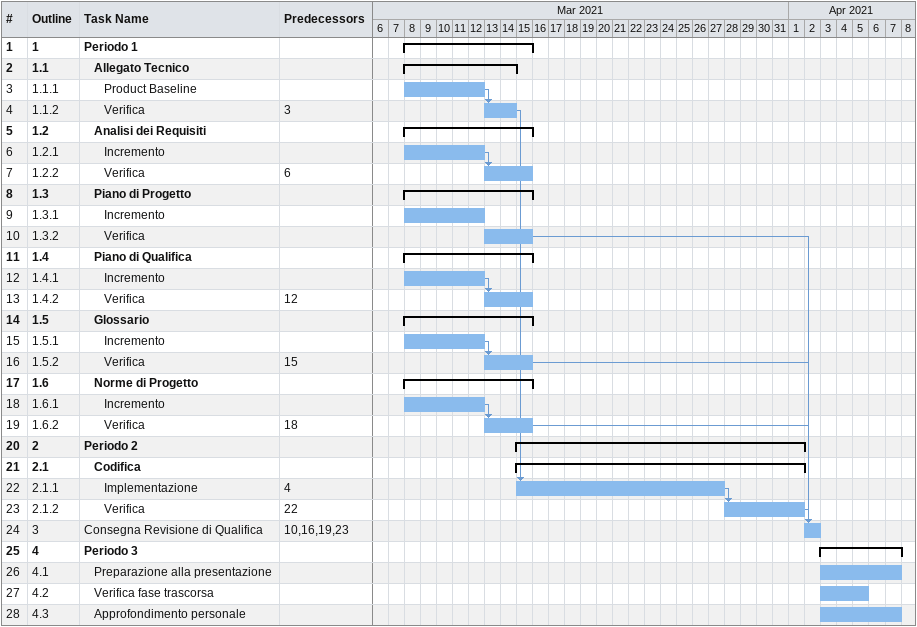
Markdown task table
| ID | WBS | Task | Start | Finish | Predecessors |
|---|---|---|---|---|---|
| 1 | 1 | **Periodo 1** | 2021-03-08 | 2021-03-15 |  |
| 2 | 1.1 | **Allegato Tecnico** | 2021-03-08 | 2021-03-14 |  |
| 3 | 1.1.1 | Product Baseline | 2021-03-08 | 2021-03-12 |  |
| 4 | 1.1.2 | Verifica | 2021-03-13 | 2021-03-14 | 3 |
| 5 | 1.2 | **Analisi dei Requisiti** | 2021-03-08 | 2021-03-15 |  |
| 6 | 1.2.1 | Incremento | 2021-03-08 | 2021-03-12 |  |
| 7 | 1.2.2 | Verifica | 2021-03-13 | 2021-03-15 | 6 |
| 8 | 1.3 | **Piano di Progetto** | 2021-03-08 | 2021-03-15 |  |
| 9 | 1.3.1 | Incremento | 2021-03-08 | 2021-03-12 |  |
| 10 | 1.3.2 | Verifica | 2021-03-13 | 2021-03-15 |  |
| 11 | 1.4 | **Piano di Qualifica** | 2021-03-08 | 2021-03-15 |  |
| 12 | 1.4.1 | Incremento | 2021-03-08 | 2021-03-12 |  |
| 13 | 1.4.2 | Verifica | 2021-03-13 | 2021-03-15 | 12 |
| 14 | 1.5 | **Glossario** | 2021-03-08 | 2021-03-15 |  |
| 15 | 1.5.1 | Incremento | 2021-03-08 | 2021-03-12 |  |
| 16 | 1.5.2 | Verifica | 2021-03-13 | 2021-03-15 | 15 |
| 17 | 1.6 | **Norme di Progetto** | 2021-03-08 | 2021-03-15 |  |
| 18 | 1.6.1 | Incremento | 2021-03-08 | 2021-03-12 |  |
| 19 | 1.6.2 | Verifica | 2021-03-13 | 2021-03-15 | 18 |
| 20 | 2 | **Periodo 2** | 2021-03-15 | 2021-04-01 |  |
| 21 | 2.1 | **Codifica** | 2021-03-15 | 2021-04-01 |  |
| 22 | 2.1.1 | Implementazione | 2021-03-15 | 2021-03-27 | 4 |
| 23 | 2.1.2 | Verifica | 2021-03-28 | 2021-04-01 | 22 |
| 24 | 3 | Consegna Revisione di Qualifica | 2021-04-02 | 2021-04-02 | 10, 16, 19, 23 |
| 25 | 4 | **Periodo 3** | 2021-04-03 | 2021-04-07 |  |
| 26 | 4.1 | Preparazione alla presentazione | 2021-04-03 | 2021-04-07 |  |
| 27 | 4.2 | Verifica fase trascorsa | 2021-04-03 | 2021-04-05 |  |
| 28 | 4.3 | Approfondimento personale | 2021-04-03 | 2021-04-07 |  |
